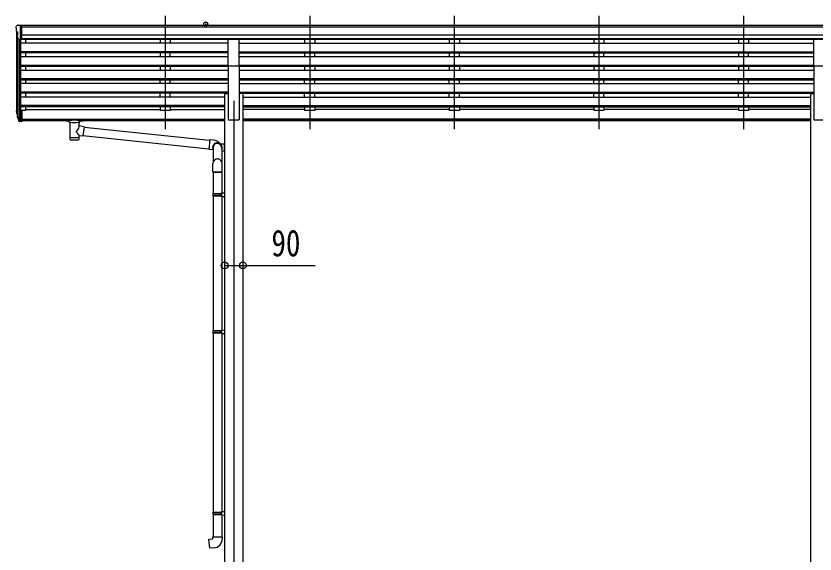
# Model space of a CAD drawing. Units: millimetres, scale not verified. Extents: x -16820 to 16820, y -11880 to 11880.
# Drawn here: x -8396 to -4440, y -7462 to -4800 of the extents above; entities that cross this region are included whole.
import ezdxf
from ezdxf.enums import TextEntityAlignment as Align

# ---------------------------------------------------------------- set-up
doc = ezdxf.new("R2010")
doc.units = ezdxf.units.MM
doc.header["$LTSCALE"] = 40
doc.header["$PDMODE"] = 32
doc.header["$PDSIZE"] = 20
for name, color, linetype in [('0-3_YKK_12', 2, 'Continuous'), ('0-4_YKK_13', 4, 'Continuous'), ('0-5_YKK_A1', 4, 'Continuous'), ('0-6_YKK_D', 6, 'Continuous')]:
    doc.layers.add(name, color=color, linetype=linetype)
doc.styles.add('ＭＳ ゴシック', font='')
doc.styles.get('ＭＳ ゴシック').set_extended_font_data('MS Gothic')

msp = doc.modelspace()

# ---------------------------------------------------------------- linework, layer by layer
at = {"layer": '0-3_YKK_12'}
for p, q in [((-7657.89, -4800.21), (-7657.89, -5359.66)), ((-6941.89, -4800.21), (-6941.89, -5359.66)), ((-6225.89, -4800.21), (-6225.89, -5359.66)), ((-5509.89, -4800.21), (-5509.89, -5359.66)), ((-4793.89, -4800.21), (-4793.89, -5359.66)), ((-7317.89, -5219.91), (-7317.89, -8300.2))]:
    msp.add_line(p, q, dxfattribs=at)
at = {"layer": '0-4_YKK_13'}
for p, q in [((-8395.89, -4854.19), (-8395.89, -4854.82)), ((-8388.98, -4845.39), (-8393.05, -4851.2)), ((-8385.89, -4844.82), (-8388.22, -4844.97)), ((-8385.89, -4844.82), (-8367.39, -4844.82)), ((-8373.89, -4917.81), (-8373.89, -4844.82)), ((-8367.39, -4844.82), (-8357.39, -4844.91)), ((-8367.39, -4916.81), (-8367.39, -4844.82)), ((-8357.39, -4846.52), (-8357.39, -4844.91)), ((-8393.36, -4876.01), (-8388.04, -4879.08)), ((-8381.51, -4915.99), (-8390.52, -4900.4)), ((-8387.89, -4879.34), (-8387.89, -4895.61)), ((-8373.89, -4917.81), (-8379.1, -4917.49)), ((-8367.39, -4916.81), (-8373.89, -4916.81)), ((-7345.39, -5047.47), (-7345.39, -4915.67)), ((-7345.39, -4915.67), (-7290.39, -4915.67)), ((-7290.39, -5047.47), (-7290.39, -4915.67)), ((-4445.39, -5047.47), (-4445.39, -4915.67)), ((-4445.39, -4915.67), (-4390.39, -4915.67)), ((-7345.39, -5047.47), (-7290.39, -5047.47)), ((-4445.39, -5047.47), (-4390.39, -5047.47)), ((-8392.79, -5282.06), (-8388.92, -5290.01)), ((-8392.19, -5280.68), (-8388.92, -5287.75)), ((-8390.48, -5293.33), (-8390.14, -5297.74)), ((-8390.14, -5297.74), (-8381.33, -5321.29)), ((-8389.53, -5297.17), (-8381.33, -5313.35)), ((-8380.32, -5312.22), (-8388.08, -5296.82)), ((-8373.89, -5267.87), (-8373.89, -5322.64)), ((-8367.39, -5267.87), (-8373.89, -5267.87)), ((-8367.39, -5267.87), (-8367.39, -5321.9)), ((-8373.89, -5312.9), (-8379.02, -5312.9)), ((-8373.89, -5314.71), (-8378.73, -5314.71)), ((-8373.89, -5322.64), (-8378.73, -5322.64)), ((-8367.39, -5308), (-8373.89, -5308)), ((-8367.39, -5312.88), (-8373.89, -5312.88)), ((-8367.39, -5321.9), (-8373.89, -5321.9)), ((-8149.89, -5312.75), (-8149.89, -5318.5)), ((-8149.89, -5312.94), (-8149.89, -5314.48)), ((-8147.89, -5312.08), (-8064.89, -5312.08)), ((-8147.89, -5314.26), (-8064.89, -5314.26)), ((-8147.89, -5319.17), (-8133.39, -5319.17)), ((-8133.39, -5324.81), (-8133.39, -5318.27)), ((-8129.29, -5325.73), (-8129.31, -5411.17)), ((-8083.49, -5344.48), (-8083.49, -5325.73)), ((-8079.39, -5324.81), (-8079.39, -5318.27)), ((-8079.39, -5319.17), (-8064.89, -5319.17)), ((-8062.89, -5312.75), (-8062.89, -5318.5)), ((-8058.27, -5348.38), (-8083.49, -5344.47)), ((-8058.27, -5348.38), (-8065.29, -5393.64)), ((-8058.48, -5349.76), (-7437.18, -5415.08)), ((-8083.47, -5411.17), (-8083.49, -5390.51)), ((-8083.49, -5390.82), (-8065.29, -5393.64)), ((-8064.93, -5391.32), (-7440.84, -5456.92)), ((-7416.17, -5414.91), (-7437, -5413.09)), ((-7419.09, -5457.58), (-7419.09, -5520.52)), ((-7401.59, -5430.32), (-7401.38, -5430.09)), ((-7401.59, -5430.83), (-7401.59, -5430.32)), ((-7401.38, -5430.09), (-7401.38, -5430.8)), ((-7396.8, -5430.09), (-7396.8, -5430.8)), ((-7396.59, -5430.32), (-7396.8, -5430.09)), ((-7396.59, -5430.83), (-7396.59, -5430.32)), ((-7378.09, -5434.67), (-7382.36, -5434.67)), ((-7363.09, -5434.02), (-7378.09, -5434.62)), ((-7377.09, -5446.47), (-7377.09, -5520.52)), ((-7363.09, -5468.32), (-7363.09, -5434.02)), ((-7377.09, -5467.77), (-7363.09, -5468.32)), ((-7421.14, -5573.31), (-7421.14, -5529.99)), ((-7398.09, -5507.03), (-7400.5, -5507.15)), ((-7398.09, -5507.03), (-7395.68, -5507.15)), ((-7375.04, -5573.31), (-7375.04, -5529.99)), ((-7375.04, -5573.31), (-7421.14, -5573.31)), ((-7420.09, -5573.31), (-7376.09, -5573.31)), ((-7419.09, -5573.31), (-7419.09, -5678.24)), ((-7377.09, -5573.31), (-7377.09, -5675.69)), ((-7421.09, -5680.24), (-7420.09, -5678.24)), ((-7421.09, -5680.24), (-7377.09, -5680.24)), ((-7421.09, -5680.24), (-7421.09, -5688.24)), ((-7421.09, -5688.24), (-7377.09, -5688.24)), ((-7421.09, -5688.24), (-7420.09, -5690.24)), ((-7420.09, -5678.24), (-7377.09, -5678.24)), ((-7420.09, -5690.24), (-7377.09, -5690.24)), ((-7419.09, -5690.24), (-7419.09, -6356.58)), ((-7381.57, -5680.24), (-7382, -5678.24)), ((-7379.09, -5675.74), (-7363.09, -5675.27)), ((-7379.09, -5677.74), (-7379.09, -5675.74)), ((-7379.09, -5677.74), (-7377.09, -5677.74)), ((-7379.09, -5692.74), (-7379.09, -5690.74)), ((-7379.09, -5692.74), (-7363.09, -5693.22)), ((-7377.09, -5692.8), (-7377.09, -6354.02)), ((-7421.09, -6358.58), (-7420.09, -6356.58)), ((-7421.09, -6358.58), (-7377.09, -6358.58)), ((-7421.09, -6358.58), (-7421.09, -6366.58)), ((-7421.09, -6366.58), (-7377.09, -6366.58)), ((-7421.09, -6366.58), (-7420.09, -6368.58)), ((-7420.09, -6356.58), (-7377.09, -6356.58)), ((-7420.09, -6368.58), (-7377.09, -6368.58)), ((-7419.09, -6368.58), (-7419.09, -7254.48)), ((-7381.57, -6358.58), (-7382, -6356.58)), ((-7379.09, -6354.08), (-7363.09, -6353.6)), ((-7379.09, -6356.08), (-7379.09, -6354.08)), ((-7379.09, -6356.08), (-7377.09, -6356.08)), ((-7363.09, -6353.6), (-7363.09, -6371.55)), ((-7379.09, -6371.08), (-7379.09, -6369.08)), ((-7379.09, -6371.08), (-7363.09, -6371.55)), ((-7377.09, -6371.13), (-7377.09, -7251.92)), ((-7421.09, -7256.48), (-7420.09, -7254.48)), ((-7421.09, -7256.48), (-7377.09, -7256.48)), ((-7421.09, -7256.48), (-7421.09, -7264.48)), ((-7421.09, -7264.48), (-7377.09, -7264.48)), ((-7421.09, -7264.48), (-7420.09, -7266.48)), ((-7420.09, -7254.48), (-7377.09, -7254.48)), ((-7420.09, -7266.48), (-7377.09, -7266.48)), ((-7419.09, -7266.48), (-7419.09, -7376.48)), ((-7381.57, -7256.48), (-7382, -7254.48)), ((-7379.09, -7251.98), (-7363.09, -7251.51)), ((-7379.09, -7253.98), (-7379.09, -7251.98)), ((-7379.09, -7253.98), (-7377.09, -7253.98)), ((-7379.09, -7268.98), (-7379.09, -7266.98)), ((-7379.09, -7268.98), (-7363.09, -7269.45)), ((-7377.09, -7269.04), (-7377.09, -7376.48)), ((-7363.09, -7251.51), (-7363.09, -7269.45)), ((-7421.09, -7376.48), (-7375.09, -7376.48)), ((-7421.09, -7386.48), (-7421.09, -7376.48)), ((-7375.09, -7376.48), (-7375.09, -7387.4))]:
    msp.add_line(p, q, dxfattribs=at)
for points in [[(-8149.89, -5312.75), (-8149.85, -5312.55), (-8149.77, -5312.41), (-8149.67, -5312.32), (-8149.57, -5312.26), (-8149.45, -5312.21), (-8149.15, -5312.15), (-8148.66, -5312.11), (-8148.12, -5312.08), (-8147.89, -5312.08)], [(-8149.89, -5318.5), (-8149.85, -5318.7), (-8149.77, -5318.84), (-8149.67, -5318.93), (-8149.57, -5318.99), (-8149.45, -5319.04), (-8149.15, -5319.1), (-8148.66, -5319.15), (-8148.12, -5319.17), (-8147.89, -5319.17)], [(-8064.89, -5312.08), (-8064.54, -5312.09), (-8064.01, -5312.11), (-8063.56, -5312.16), (-8063.25, -5312.24), (-8063.08, -5312.34), (-8062.96, -5312.48), (-8062.9, -5312.66), (-8062.89, -5312.75)], [(-8064.89, -5319.17), (-8064.54, -5319.16), (-8064.01, -5319.14), (-8063.56, -5319.09), (-8063.25, -5319.01), (-8063.08, -5318.91), (-8062.96, -5318.77), (-8062.9, -5318.59), (-8062.89, -5318.5)], [(-7437, -5413.09), (-7441.01, -5458.91), (-7420.57, -5460.7)], [(-7381.57, -5680.24), (-7381.57, -5688.24), (-7382, -5690.24)], [(-7379.09, -5690.74), (-7377.09, -5690.74), (-7377.09, -5677.74)], [(-7381.57, -6358.58), (-7381.57, -6366.58), (-7382, -6368.58)], [(-7379.09, -6369.08), (-7377.09, -6369.08), (-7377.09, -6356.08)], [(-7381.57, -7256.48), (-7381.57, -7264.48), (-7382, -7266.48)], [(-7379.09, -7266.98), (-7377.09, -7266.98), (-7377.09, -7253.98)], [(-7416.17, -7432.23), (-7437, -7434.05), (-7441.01, -7388.22), (-7421.09, -7386.48)]]:
    msp.add_lwpolyline(points, dxfattribs=at)
for centre, radius, start, end in [((-8392.89, -4854.19), 3, 93, 180), ((-8193.89, -4854.82), 202, 180, 184.94904), ((-8388.16, -4845.96), 1, 93.5, 145), ((-8388.98, -4871.64), 6.18, 185.7035, 224.99897), ((-8387.92, -4898.9), 3, 94.7167, 210), ((-8388.19, -4895.61), 0.3, 274.7167, 0), ((-8388.19, -4879.34), 0.3, 0, 60), ((-8378.91, -4914.49), 3, 210, 266.5), ((-8364.71, -5272.94), 29.53, 186.50806, 197.98144), ((-8363.3, -5271.18), 30.41, 187.1552, 198.19734), ((-7420.09, -5459.74), 45, 17.14599, 85), ((-7399.09, -5451.17), 23.5, 339.41803, 211.67243), ((-7399.09, -5451.17), 21.84, 0, 203.704), ((-7399.09, -5451.17), 21.21, 96.19981, 199.4426), ((-7399.09, -5451.17), 21, 96.83714, 197.75279), ((-7399.09, -5451.17), 20.5, 82.99527, 97.00473), ((-7399.09, -5451.17), 21.21, 0, 83.80019), ((-7399.09, -5451.17), 21, 0, 83.16286), ((-7420.09, -7387.4), 45, 275, 0)]:
    msp.add_arc(centre, radius, start, end, dxfattribs=at)
for centre, major_axis, ratio, start_param, end_param in [((-8305.24, -5273.37), (-89.06, 1.43), 0.57596, 6.1962358, 6.3678173), ((-8306.03, -5266.7), (87.93, 4.42), 0.541684, 3.0659337, 3.2228513), ((-8389.18, -5293.33), (1.3, 0), 0.90356, 1.3700892, 3.347195), ((-8303.26, -5277.14), (-89.07, 0), 0.90356, 0.2056023, 0.2515348), ((-8303.97, -5273.28), (-88.05, 0), 0.90356, 0.2662965, 0.3003836), ((-8378.73, -5312), (-3, 0), 0.90356, 0.5235988, 1.5707963), ((-8378.73, -5319.93), (3, 0), 0.90356, 3.6651914, 4.712389), ((-8379.02, -5311.55), (-1.5, 0), 0.90356, 0.5235988, 1.5707963), ((-8147.89, -5314.48), (2, 0), 0.109601, 1.5707963, 3.1415927), ((-8106.39, -5324.73), (27.06, 0), 0.069685, 3.1415927, 6.2831853), ((-8106.39, -5318.27), (27, 0), 0.070066, 6.2831853, 9.424778), ((-8095.39, -5322.25), (16, 0), 0.361356, 6.2636979, 6.2831853), ((-8064.89, -5314.48), (2, 0), 0.109601, 0, 1.5707963), ((-8106.39, -5371.02), (-22.81, -26.62), 0.234429, 1.6855472, 3.1268519), ((-8103.84, -5368.37), (20.32, -22.25), 0.045535, 0.0389954, 1.3075346), ((-8106.39, -5411.17), (22.92, 0), 0.101955, 3.1415499, 6.2833984), ((-8106.39, -5398.73), (22.91, 0), 0.122865, 3.1415927, 6.2831853), ((-7398.09, -5529.99), (-23.05, 0), 0.996195, 4.8171087, 6.2831853), ((-7398.09, -5529.99), (-23.05, 0), 0.996195, 3.1415927, 4.6076692)]:
    msp.add_ellipse(centre, major_axis=major_axis, ratio=ratio, start_param=start_param, end_param=end_param, dxfattribs=at)
at = {"layer": '0-5_YKK_A1'}
for p, q in [((-3368.39, -4846.52), (-8367.39, -4846.52)), ((-3368.39, -4855.12), (-8367.39, -4855.12)), ((-8393.89, -4875.4), (-8393.89, -5267.5)), ((-8388.92, -4903.17), (-8388.92, -5294.21)), ((-3368.39, -4895.37), (-8367.39, -4895.37)), ((-8379.89, -4917.33), (-8379.9, -5312.64)), ((-8373.89, -4917.81), (-8373.89, -5267.87)), ((-7345.39, -4934.86), (-8373.89, -4934.86)), ((-3368.39, -4912.47), (-8367.39, -4912.47)), ((-7345.39, -4916.29), (-8367.39, -4916.29)), ((-8348.89, -4916.29), (-8348.89, -4934.86)), ((-7682.89, -4916.29), (-7682.89, -4934.86)), ((-7632.89, -4916.29), (-7632.89, -4934.86)), ((-4445.39, -4916.29), (-7290.39, -4916.29)), ((-7290.39, -4934.86), (-4445.39, -4934.86)), ((-6966.89, -4916.29), (-6966.89, -4934.86)), ((-6916.89, -4916.29), (-6916.89, -4934.86)), ((-6250.89, -4916.29), (-6250.89, -4934.86)), ((-6200.89, -4916.29), (-6200.89, -4934.86)), ((-5534.89, -4916.29), (-5534.89, -4934.86)), ((-5484.89, -4916.29), (-5484.89, -4934.86)), ((-4818.89, -4916.29), (-4818.89, -4934.86)), ((-4768.89, -4916.29), (-4768.89, -4934.86)), ((-7345.39, -4976.73), (-8373.89, -4976.73)), ((-7345.39, -4978.23), (-8373.89, -4978.23)), ((-7345.39, -4982.55), (-8373.89, -4982.55)), ((-8348.89, -4982.55), (-8348.89, -5001.46)), ((-7682.89, -4982.55), (-7682.89, -5001.46)), ((-7632.89, -5001.46), (-7632.89, -4982.55)), ((-7290.39, -4976.73), (-4445.39, -4976.73)), ((-7290.39, -4978.23), (-4445.39, -4978.23)), ((-7290.39, -4982.55), (-4445.39, -4982.55)), ((-6966.89, -4982.55), (-6966.89, -5001.46)), ((-6916.89, -5001.46), (-6916.89, -4982.55)), ((-6250.89, -4982.55), (-6250.89, -5001.46)), ((-6200.89, -5001.46), (-6200.89, -4982.55)), ((-5534.89, -4982.55), (-5534.89, -5001.46)), ((-5484.89, -5001.46), (-5484.89, -4982.55)), ((-4818.89, -4982.55), (-4818.89, -5001.46)), ((-4768.89, -5001.46), (-4768.89, -4982.55)), ((-8373.89, -5001.46), (-7345.39, -5001.46)), ((-7290.39, -5001.46), (-4445.39, -5001.46)), ((-8373.89, -5043.34), (-7345.39, -5043.34)), ((-8373.89, -5044.83), (-7345.39, -5044.83)), ((-8373.89, -5049.15), (-7345.39, -5049.15)), ((-8348.89, -5049.15), (-8348.89, -5068.06)), ((-7682.89, -5049.15), (-7682.89, -5068.06)), ((-7632.89, -5049.15), (-7632.89, -5068.06)), ((-7345.39, -5047.47), (-7345.39, -5313.48)), ((-7290.39, -5043.34), (-4445.39, -5043.34)), ((-7290.39, -5044.83), (-4445.39, -5044.83)), ((-7290.39, -5047.47), (-7290.39, -5313.48)), ((-7290.39, -5049.15), (-4445.39, -5049.15)), ((-6966.89, -5049.15), (-6966.89, -5068.06)), ((-6916.89, -5049.15), (-6916.89, -5068.06)), ((-6250.89, -5049.15), (-6250.89, -5068.06)), ((-6200.89, -5049.15), (-6200.89, -5068.06)), ((-5534.89, -5049.15), (-5534.89, -5068.06)), ((-5484.89, -5049.15), (-5484.89, -5068.06)), ((-4818.89, -5049.15), (-4818.89, -5068.06)), ((-4768.89, -5049.15), (-4768.89, -5068.06)), ((-4445.39, -5047.47), (-4445.39, -5313.48)), ((-8373.89, -5068.06), (-7345.39, -5068.06)), ((-7290.39, -5068.06), (-4445.39, -5068.06)), ((-8373.89, -5109.94), (-7345.39, -5109.94)), ((-8373.89, -5111.44), (-7345.39, -5111.44)), ((-8373.89, -5115.76), (-7345.39, -5115.76)), ((-7345.39, -5134.67), (-8373.89, -5134.67)), ((-8348.89, -5115.76), (-8348.89, -5134.67)), ((-7682.89, -5134.67), (-7682.89, -5115.76)), ((-7632.89, -5134.67), (-7632.89, -5115.76)), ((-7290.39, -5109.94), (-4445.39, -5109.94)), ((-7290.39, -5111.44), (-4445.39, -5111.44)), ((-7290.39, -5115.76), (-4445.39, -5115.76)), ((-7290.39, -5134.67), (-4445.39, -5134.67)), ((-6966.89, -5134.67), (-6966.89, -5115.76)), ((-6916.89, -5134.67), (-6916.89, -5115.76)), ((-6250.89, -5134.67), (-6250.89, -5115.76)), ((-6200.89, -5134.67), (-6200.89, -5115.76)), ((-5534.89, -5134.67), (-5534.89, -5115.76)), ((-5484.89, -5134.67), (-5484.89, -5115.76)), ((-4818.89, -5134.67), (-4818.89, -5115.76)), ((-4768.89, -5134.67), (-4768.89, -5115.76)), ((-7345.39, -5176.55), (-8373.89, -5176.55)), ((-7345.39, -5178.04), (-8373.89, -5178.04)), ((-7290.39, -5176.55), (-4445.39, -5176.55)), ((-7290.39, -5178.04), (-4445.39, -5178.04)), ((-7345.39, -5182.36), (-8373.89, -5182.36)), ((-7363.09, -5201.27), (-8373.89, -5201.27)), ((-8348.89, -5182.36), (-8348.89, -5201.27)), ((-7682.89, -5201.27), (-7682.89, -5182.36)), ((-7632.89, -5201.27), (-7632.89, -5182.36)), ((-7363.09, -5184.48), (-7363.09, -8063.48)), ((-7363.09, -5184.48), (-7345.39, -5184.48)), ((-7290.39, -5182.36), (-4445.39, -5182.36)), ((-7272.69, -5184.48), (-7290.39, -5184.48)), ((-7272.69, -5184.48), (-7272.69, -8063.48)), ((-7272.69, -5201.27), (-4463.09, -5201.27)), ((-6966.89, -5201.27), (-6966.89, -5182.36)), ((-6916.89, -5201.27), (-6916.89, -5182.36)), ((-6250.89, -5201.27), (-6250.89, -5182.36)), ((-6200.89, -5201.27), (-6200.89, -5182.36)), ((-5534.89, -5201.27), (-5534.89, -5182.36)), ((-5484.89, -5201.27), (-5484.89, -5182.36)), ((-4818.89, -5201.27), (-4818.89, -5182.36)), ((-4768.89, -5201.27), (-4768.89, -5182.36)), ((-4463.09, -5184.48), (-4463.09, -8063.48)), ((-4463.09, -5184.48), (-4445.39, -5184.48)), ((-7363.09, -5243.15), (-8373.89, -5243.15)), ((-7363.09, -5244.65), (-8373.89, -5244.65)), ((-7363.09, -5248.96), (-8373.89, -5248.96)), ((-8348.89, -5248.96), (-8348.89, -5268.5)), ((-7682.89, -5248.96), (-7682.89, -5268.5)), ((-7632.89, -5248.96), (-7632.89, -5268.5)), ((-7272.69, -5243.15), (-4463.09, -5243.15)), ((-7272.69, -5244.65), (-4463.09, -5244.65)), ((-7272.69, -5248.96), (-4463.09, -5248.96)), ((-6966.89, -5248.96), (-6966.89, -5268.5)), ((-6916.89, -5248.96), (-6916.89, -5268.5)), ((-6250.89, -5248.96), (-6250.89, -5268.5)), ((-6200.89, -5248.96), (-6200.89, -5268.5)), ((-5534.89, -5248.96), (-5534.89, -5268.5)), ((-5484.89, -5248.96), (-5484.89, -5268.5)), ((-4818.89, -5248.96), (-4818.89, -5268.5)), ((-4768.89, -5248.96), (-4768.89, -5268.5)), ((-8348.89, -5268.5), (-8367.39, -5268.5)), ((-8348.89, -5263.56), (-7682.89, -5263.56)), ((-7632.89, -5268.5), (-7682.89, -5268.5)), ((-7632.89, -5263.56), (-7363.09, -5263.56)), ((-6966.89, -5263.56), (-7272.69, -5263.56)), ((-6916.89, -5268.5), (-6966.89, -5268.5)), ((-6250.89, -5263.56), (-6916.89, -5263.56)), ((-6200.89, -5268.5), (-6250.89, -5268.5)), ((-5534.89, -5263.56), (-6200.89, -5263.56)), ((-5484.89, -5268.5), (-5534.89, -5268.5)), ((-4818.89, -5263.56), (-5484.89, -5263.56)), ((-4768.89, -5268.5), (-4818.89, -5268.5)), ((-4463.09, -5263.56), (-4768.89, -5263.56)), ((-8367.39, -5310.57), (-7363.09, -5310.57)), ((-8367.39, -5311.97), (-7363.09, -5311.97)), ((-8133.39, -5319.66), (-8367.39, -5319.66)), ((-7363.09, -5319.66), (-8079.39, -5319.66)), ((-7345.39, -5313.48), (-7290.39, -5313.48)), ((-4463.09, -5310.57), (-7272.69, -5310.57)), ((-4463.09, -5311.97), (-7272.69, -5311.97)), ((-4463.09, -5319.66), (-7272.69, -5319.66)), ((-4445.39, -5313.48), (-4390.39, -5313.48))]:
    msp.add_line(p, q, dxfattribs=at)
msp.add_point((-7456.31, -4839.99), dxfattribs=at)
at = {"layer": '0-6_YKK_D'}
msp.add_lwpolyline([(-7363.09, -6034.44), (-7272.69, -6034.44), (-6914.82, -6034.44)], dxfattribs=at)
for centre in [(-7363.09, -6034.44), (-7272.69, -6034.44)]:
    msp.add_circle(centre, 17, dxfattribs=at)

# ---------------------------------------------------------------- texts
at = {"layer": '0-6_YKK_D', "style": 'ＭＳ ゴシック', "width": 0.8}
msp.add_text('90', height=132, dxfattribs=at).set_placement((-7131.36, -6029.11), align=Align.BOTTOM_LEFT)

doc.saveas('drawing.dxf')
